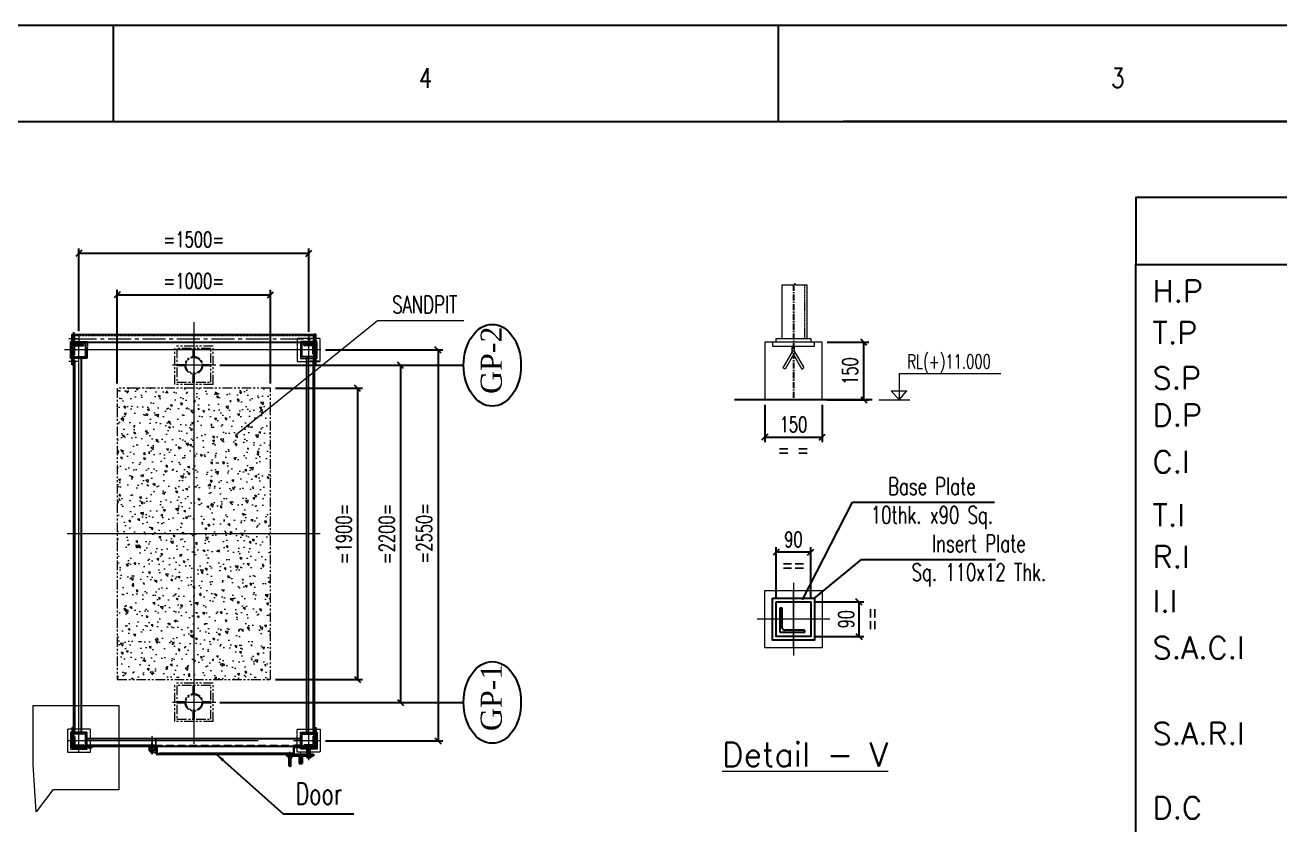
# Model space of a CAD drawing. Header units: millimetres. Extents: x -243837 to -5443, y 40 to 285140.
# Drawn here: x -74940 to -42190, y 121458 to 142335 of the extents above; entities that cross this region are included whole.
import ezdxf
from ezdxf.enums import TextEntityAlignment as Align

# ---------------------------------------------------------------- set-up
doc = ezdxf.new("R2010")
doc.units = ezdxf.units.MM
for name, pattern in [('CENTER', [50.8, 31.75, -6.35, 6.35, -6.35]), ('CENTER2', [1.125, 0.75, -0.125, 0.125, -0.125]), ('DASHED2', [0.375, 0.25, -0.125]), ('HIDDEN', [0.375, 0.25, -0.125]), ('PHANTOM', [63.5, 31.75, -6.35, 6.35, -6.35, 6.35, -6.35]), ('PHANTOM2', [1.25, 0.625, -0.125, 0.125, -0.125, 0.125, -0.125])]:
    doc.linetypes.add(name, pattern=pattern)
for name, color, linetype, lineweight in [('2', 3, 'Continuous', 20), ('CEN', 1, 'CENTER', 9), ('Conitnuous', 7, 'Continuous', 25), ('DIM', 1, 'Continuous', 9), ('HID', 2, 'HIDDEN', 5), ('HIDDEN', 2, 'HIDDEN', 0), ('PHANTAM', 21, 'PHANTOM', 0), ('PHANTOMRRR', 3, 'PHANTOM', 0), ('R-OBJECT', 2, 'Continuous', 20), ('TEXT', 255, 'Continuous', 18)]:
    doc.layers.add(name, color=color, linetype=linetype, lineweight=lineweight)
for name, color, linetype in [('4', 2, 'Continuous'), ('C', 1, 'CENTER'), ('center', 1, 'CENTER2'), ('CENTRE', 1, 'CENTER'), ('NANDAL', 255, 'Continuous'), ('object', 4, 'Continuous')]:
    doc.layers.add(name, color=color, linetype=linetype)
doc.styles.add('KA', font='romans.shx', dxfattribs={"width": 0.7})
doc.styles.add('romans', font='romans.shx', dxfattribs={"width": 0.7})
doc.styles.add('T', font='CALIBRI.TTF', dxfattribs={"width": 0.85})
doc.styles.add('TIMES', font='times.ttf')
doc.dimstyles.new('Copy of DIMN70', dxfattribs={"dimscale": 70, "dimtxt": 2.5, "dimasz": 2.5, "dimexe": 1.25, "dimexo": 1.25, "dimgap": 0.5, "dimtad": 1, "dimdec": 0, "dimzin": 12, "dimdsep": 46, "dimtxsty": 'T', "dimcen": 0, "dimclrd": 2, "dimclre": 2, "dimclrt": 2, "dimadec": 1, "dimazin": 3, "dimtfac": 1, "dimtdec": 0, "dimtofl": 0, "dimtmove": 0, "dimatfit": 3, "dimfxl": 0.18, "dimtolj": 1, "dimtzin": 0, "dimarcsym": 1})
doc.dimstyles.new('Copy of rakesh4', dxfattribs={"dimscale": 160, "dimtxt": 2.5, "dimasz": 1, "dimexe": 0.8, "dimexo": 0.8, "dimgap": 1, "dimtad": 1, "dimdec": 0, "dimlfac": 0.25, "dimzin": 0, "dimdsep": 46, "dimtxsty": 'KA', "dimblk": 'OBLIQUE', "dimcen": 1.5, "dimclrd": 1, "dimclre": 1, "dimclrt": 2, "dimadec": 0, "dimazin": 0, "dimtfac": 1, "dimtdec": 0, "dimtmove": 0, "dimatfit": 2, "dimfxl": 0, "dimtolj": 1, "dimtzin": 0, "dimarcsym": 1})
doc.dimstyles.new('KAT', dxfattribs={"dimscale": 125, "dimtxt": 2.5, "dimasz": 2, "dimexe": 1, "dimexo": 0.06, "dimgap": 0.5, "dimtad": 1, "dimdec": 0, "dimzin": 0, "dimdsep": 46, "dimtxsty": 'KA', "dimcen": 1.5, "dimclrd": 1, "dimclre": 1, "dimclrt": 4, "dimadec": 0, "dimazin": 0, "dimtfac": 1, "dimtdec": 0, "dimtmove": 0, "dimatfit": 2, "dimfxl": 1.5, "dimtolj": 1, "dimtzin": 0, "dimarcsym": 0})
doc.dimstyles.new('rakesh', dxfattribs={"dimscale": 160, "dimtxt": 2.5, "dimasz": 1, "dimexe": 0.8, "dimexo": 0.8, "dimgap": 1, "dimtad": 1, "dimdec": 0, "dimzin": 0, "dimdsep": 46, "dimtxsty": 'KA', "dimblk": 'OBLIQUE', "dimcen": 1.5, "dimclrd": 1, "dimclre": 1, "dimclrt": 2, "dimadec": 0, "dimazin": 0, "dimtfac": 1, "dimtdec": 0, "dimtmove": 0, "dimatfit": 2, "dimfxl": 0, "dimtolj": 1, "dimtzin": 0, "dimlwd": -1, "dimlwe": -1, "dimarcsym": 1})

# ---------------------------------------------------------------- blocks, each defined once
blk = doc.blocks.new('A65')
for p, q in [((13.1, 68.8), (13.1, 3.8)), ((13.1, 68.8), (16.1, 68.8)), ((13.1, 3.8), (78.1, 3.8)), ((19.1, 65.8), (19.1, 19.8)), ((29.1, 9.8), (75.1, 9.8)), ((78.1, 6.8), (78.1, 3.8))]:
    blk.add_line(p, q)
for centre, radius, start, end in [((16.1, 65.8), 3, 0, 90), ((29.1, 19.8), 10, 180, 270), ((75.1, 6.8), 3, 0, 90)]:
    blk.add_arc(centre, radius, start, end)
blk = doc.blocks.new('i-50')
at = {"layer": 'object', "color": 4, "linetype": 'HIDDEN', "lineweight": 15, "ltscale": 0.005}
for p, q in [((408321.2, -58411.5, -1515253.1), (408321.2, -58376.5, -1515253.1)), ((408324.2, -58373.5, -1515253.1), (408327.2, -58373.5, -1515253.1)), ((408327.2, -58373.5, -1515253.1), (408327.2, -58423.5, -1515253.1)), ((408277.2, -58423.5, -1515253.1), (408277.2, -58420.5, -1515253.1)), ((408327.2, -58423.5, -1515253.1), (408277.2, -58423.5, -1515253.1)), ((408280.2, -58417.5, -1515253.1), (408315.2, -58417.5, -1515253.1))]:
    blk.add_line(p, q, dxfattribs=at)
for centre, radius, start, end in [((408324.2, -58376.5, -1515253.1), 3, 90, 180), ((408280.2, -58420.5, -1515253.1), 3, 90, 180), ((408315.2, -58411.5, -1515253.1), 6, 270, 0)]:
    blk.add_arc(centre, radius, start, end, dxfattribs=at)
blk = doc.blocks.new('A$C7C945F03')
at = {"layer": 'HIDDEN', "linetype": 'DASHED2', "lineweight": 9, "ltscale": 50}
for p, q in [((-33.2, 5.6), (-83.2, 5.6)), ((-83.2, 2.6), (-83.2, 5.6)), ((-61.2, -0.4), (-61.2, 5.6)), ((-33.2, -44.4), (-33.2, 5.6)), ((-45.2, -0.4), (-80.2, -0.4)), ((-39.2, -41.4), (-39.2, -6.4)), ((-33.2, -22.4), (-39.2, -22.4)), ((-33.2, -44.4), (-36.2, -44.4))]:
    blk.add_line(p, q, dxfattribs=at)
for centre, radius, start, end in [((-80.2, 2.6), 3, 180, 270), ((-45.2, -6.4), 6, 0, 90), ((-36.2, -41.4), 3, 180, 270)]:
    blk.add_arc(centre, radius, start, end, dxfattribs=at)
blk = doc.blocks.new('hfghfhgfghfhg')
at = {"layer": 'DIM'}
h = blk.add_hatch(color=256, dxfattribs=at)
h.dxf.hatch_style = 1
h.paths.add_polyline_path([(-788, -1267.4), (-785, -1264.4), (-785, -1267.4)])
h.paths.add_polyline_path([(-791, -1270.4), (-788, -1267.4), (-785, -1267.4), (-785, -1270.4)])
h = blk.add_hatch(color=256, dxfattribs=at)
h.dxf.hatch_style = 1
h.paths.add_polyline_path([(788, -1267.4), (785, -1264.4), (785, -1267.4)])
h.paths.add_polyline_path([(791, -1270.4), (788, -1267.4), (785, -1267.4), (785, -1270.4)])
h = blk.add_hatch(color=256, dxfattribs=at)
h.dxf.hatch_style = 1
h.paths.add_polyline_path([(-662, -1393.4), (-659, -1390.4), (-662, -1390.4)])
h.paths.add_polyline_path([(-665, -1396.4), (-662, -1393.4), (-662, -1390.4), (-665, -1390.4)])
h = blk.add_hatch(color=256, dxfattribs=at)
h.dxf.hatch_style = 1
h.paths.add_polyline_path([(662, -1393.4), (659, -1390.4), (662, -1390.4)])
h.paths.add_polyline_path([(665, -1396.4), (662, -1393.4), (662, -1390.4), (665, -1390.4)])
at = {"layer": 'PHANTAM', "linetype": 'PHANTOM2', "lineweight": 5, "ltscale": 100}
h = blk.add_hatch(dxfattribs=at)
h.set_pattern_fill('AR-CONC', color=256, scale=20, angle=90)
h.set_pattern_definition([(140, (516263.91, -34372.33), (12.550427, 143.452037), [15, -165]), (85, (516263.91, -34372.33), (-150.438427, -27.750267), [12, -132]), (190.451444, (516264.96, -34360.38), (-137.888, 115.70177), [12.74804, -140.228422]), (136.1842, (516223.91, -34372.33), (33.103856, 213.448266), [22.5, -247.5]), (186.635635, (516226.67, -34354.55), (-194.82372, 186.93239), [19.12207, -210.34275]), (81.184164, (516223.91, -34372.33), (-194.82372, 186.93239), [18, -198]), (111, (516233.91, -34352.33), (80.523778, 119.38141), [15, -165]), (56, (516233.91, -34352.33), (-145.03001, 48.663066), [12, -132]), (161.451445, (516240.62, -34342.38), (-64.50623, 168.044475), [12.74804, -140.228422]), (127.5, (516263.913, -34372.333), (-66.578771, 2.431971), [0, -130.4, 0, -134, 0, -132.5]), (97.5, (516263.91, -34372.33), (-78.882342, 52.613907), [0, -76.4, 0, -127.4, 0, -50.5]), (57.5, (516263.913, -34416.933), (4.5109743, 106.764487), [0, -50, 0, -156, 0, -207]), (47.5, (516263.91, -34436.93), (-20.020996, 116.637234), [0, -65, 0, -103.6, 0, -147])])
h.paths.add_polyline_path([(500, 944.6), (500, -955.4), (-500, -955.4), (-500, 944.6)])
at = {"color": 150, "linetype": 'HIDDEN', "lineweight": 15, "ltscale": 200}
for p, q in [((779, 1148.6, 6.5), (779, -1262.4, -5.9)), ((-779, 1101.6, 6.5), (-779, -1262.4, -5.9)), ((-705, -1384.4, -5.9), (658, -1384.4, -5.9))]:
    blk.add_line(p, q, dxfattribs=at)
at = {"color": 2, "linetype": 'PHANTOM2', "lineweight": 9, "ltscale": 0.1}
for p, q in [((-776, 1128.6, 6.5), (-779, 1128.6, 6.5)), ((776, 1128.6, 6.5), (779, 1128.6, 6.5)), ((-776, -1289.4, -5.9), (-779, -1289.4, -5.9)), ((776, -1289.4, -5.9), (779, -1289.4, -5.9))]:
    blk.add_line(p, q, dxfattribs=at)
at = {"color": 3, "lineweight": 15}
for p, q in [((-735, -1309.4, -5.9), (-785, -1309.4, -5.9)), ((735, -1309.4, -5.9), (785, -1309.4, -5.9)), ((-705, -1340.4, -5.9), (-705, -1390.4, -5.9)), ((-290.5, -1415.4, -5.9), (-290.5, -1390.4, -5.9)), ((-255.5, -1415.4, -5.9), (-255.5, -1390.4, -5.9)), ((-245, -1390.4, -5.9), (-245, -1443.4, -5.9)), ((655, -1390.4, -5.9), (655, -1443.4, -5.9)), ((705, -1340.4, -5.9), (705, -1390.4, -5.9)), ((-273, -1397.9, -5.9), (-245, -1397.9, -5.9)), ((-273, -1432.9, -5.9), (-245, -1432.9, -5.9))]:
    blk.add_line(p, q, dxfattribs=at)
at = {"color": 150, "linetype": 'HIDDEN', "lineweight": 15, "ltscale": 0.05}
for p, q in [((-795, -1346.4, -5.9), (-785, -1346.4, -5.9)), ((-795, -1364.4, -5.9), (-785, -1364.4, -5.9)), ((795, -1346.4, -5.9), (785, -1346.4, -5.9)), ((795, -1364.4, -5.9), (785, -1364.4, -5.9))]:
    blk.add_line(p, q, dxfattribs=at)
at = {"color": 150, "linetype": 'HIDDEN', "lineweight": 15, "ltscale": 0.005}
for p, q in [((-759, -1390.4, -5.9), (-759, -1384.4, -5.9)), ((-759, -1390.4, -5.9), (-759, -1400.4, -5.9)), ((-741, -1390.4, -5.9), (-741, -1384.4, -5.9)), ((-741, -1390.4, -5.9), (-741, -1400.4, -5.9)), ((741, -1390.4, -5.9), (741, -1384.4, -5.9)), ((741, -1390.4, -5.9), (741, -1400.4, -5.9)), ((759, -1390.4, -5.9), (759, -1384.4, -5.9)), ((759, -1390.4, -5.9), (759, -1400.4, -5.9)), ((689.5, -1443.4, -5.9), (689.5, -1453.4, -5.9)), ((704.5, -1443.4, -5.9), (704.5, -1453.4, -5.9))]:
    blk.add_line(p, q, dxfattribs=at)
at = {"linetype": 'Continuous', "ltscale": 4}
for p, q in [((740, -1455.4, -5.9), (740, -1390.4, -5.9)), ((760, -1455.4, -5.9), (760, -1390.4, -5.9)), ((605, -1443.4, -5.9), (605, -1453.4, -5.9)), ((605, -1443.4, -5.9), (780, -1443.4, -5.9)), ((605, -1453.4, -5.9), (780, -1453.4, -5.9)), ((614.5, -1455.4, -5.9), (614.5, -1465.4, -5.9)), ((614.5, -1455.4, -5.9), (639.5, -1455.4, -5.9)), ((614.5, -1465.4, -5.9), (639.5, -1465.4, -5.9)), ((617, -1443.4, -5.9), (617, -1455.4, -5.9)), ((622, -1518.4, -5.9), (622, -1443.4, -5.9)), ((632, -1518.4, -5.9), (632, -1443.4, -5.9)), ((637, -1443.4, -5.9), (637, -1455.4, -5.9)), ((639.5, -1455.4, -5.9), (639.5, -1465.4, -5.9)), ((687, -1453.4, -5.9), (687, -1503.4, -5.9)), ((707, -1453.4, -5.9), (707, -1503.4, -5.9)), ((737.5, -1455.4, -5.9), (737.5, -1465.4, -5.9)), ((737.5, -1455.4, -5.9), (762.5, -1455.4, -5.9)), ((737.5, -1465.4, -5.9), (762.5, -1465.4, -5.9)), ((762.5, -1455.4, -5.9), (762.5, -1465.4, -5.9)), ((780, -1443.4, -5.9), (780, -1453.4, -5.9)), ((687, -1503.4, -5.9), (707, -1503.4, -5.9))]:
    blk.add_line(p, q, dxfattribs=at)
at = {"color": 140, "linetype": 'PHANTOM2', "lineweight": 5, "ltscale": 0.03, "elevation": -5.9}
for points in [[(-804.9, 1249.6), (-694.9, 1249.6), (-695.1, 1139.6), (-805, 1139.6)], [(804.9, 1249.6), (694.9, 1249.6), (695.1, 1139.6), (805, 1139.6)], [(-805, -1410.4), (-695, -1410.4), (-695, -1300.4), (-805, -1300.4)], [(805, -1410.4), (695, -1410.4), (695, -1300.4), (805, -1300.4)]]:
    blk.add_lwpolyline(points, close=True, dxfattribs=at)
at = {"color": 91, "elevation": -5.9}
for points in [[(-795, 1098.6), (-795, 1295.6), (-785, 1295.6), (-785, 1098.6)], [(795, 1098.6), (795, 1295.6), (785, 1295.6), (785, 1098.6)]]:
    blk.add_lwpolyline(points, close=True, dxfattribs=at)
at = {"color": 6, "linetype": 'PHANTOM2', "lineweight": 5, "ltscale": 0.03, "elevation": -5.9}
for points in [[(824.9, 1119.6), (824.9, 1269.6), (674.9, 1269.6), (674.9, 1119.6)], [(-675, -1430.4), (-675, -1280.4), (-825, -1280.4), (-825, -1430.4)], [(675, -1430.4), (675, -1280.4), (825, -1280.4), (825, -1430.4)]]:
    blk.add_lwpolyline(points, close=True, dxfattribs=at)
at = {"color": 150, "linetype": 'HIDDEN', "lineweight": 15, "ltscale": 0.01}
for points, elevation in [([(-785, 19.6), (-785, 69.6), (-779, 69.6), (-779, 19.6)], 29.1), ([(779, 19.6), (779, 69.6), (785, 69.6), (785, 19.6)], -5.9), ([(230, -1443.4), (180, -1443.4), (180, -1437.4), (230, -1437.4)], -5.9)]:
    blk.add_lwpolyline(points, close=True, dxfattribs=dict(at, elevation=elevation))
at = {"color": 3, "elevation": -5.9}
for points in [[(-785, -1380.4), (-785, -1270.4), (-795, -1270.4), (-795, -1380.4)], [(785, -1380.4), (785, -1270.4), (795, -1270.4), (795, -1380.4)], [(-775, -1400.4), (-665, -1400.4), (-665, -1390.4), (-775, -1390.4)], [(775, -1400.4), (665, -1400.4), (665, -1390.4), (775, -1390.4)]]:
    blk.add_lwpolyline(points, close=True, dxfattribs=at)
at = {"color": 3, "lineweight": 15}
for radius in [10, 7.5]:
    blk.add_circle((-273, -1415.4, -1515259), radius, dxfattribs=at)
at = {"linetype": 'Continuous', "ltscale": 4}
blk.add_circle((627, -1518.4, -1515644.5), 5, dxfattribs=at)
at = {"color": 3, "lineweight": 15}
blk.add_arc((-273, -1415.4, -1515259), 17.5, 90, 0, dxfattribs=at)
at = {"layer": 'CEN', "color": 1, "ltscale": 300}
for p, q in [((0, 1375.6, 5.9), (0, -1375.6, -5.9)), ((-750, -1430.4, -5.9), (-750, 1253.5, 6.5)), ((750, -1482.9, -5.9), (750, 1280.4, 6.5)), ((827.7, 1194.6, 6.5), (-845, 1194.6, -10.5)), ((825, -5.4, 29.1), (-826.9, -5.4, 29.1)), ((419.4, -1355.4, -5.9), (-825, -1355.4, -5.9))]:
    blk.add_line(p, q, dxfattribs=at)
at = {"layer": 'center', "color": 1, "lineweight": 5, "ltscale": 0.2}
for p, q in [((-814.7, 1268.6, 6.5), (-756.1, 1268.6, 6.5)), ((814.7, 1268.6, 6.5), (756.1, 1268.6, 6.5)), ((-814.7, 1120.6, 6.5), (-756.1, 1120.6, 6.5)), ((142.4, 1094.6, -5.9), (-142.4, 1094.6, -5.9)), ((814.7, 1120.6, 6.5), (756.1, 1120.6, 6.5)), ((142.4, -1105.4, -5.9), (-142.4, -1105.4, -5.9)), ((825, -1355.4, -5.9), (650, -1355.4, -5.9)), ((627, -1523.4, -5.9), (627, -1427.4, -5.9)), ((697, -1427.9, -5.9), (697, -1503.4, -5.9)), ((632, -1518.4, -5.9), (622, -1518.4, -5.9))]:
    blk.add_line(p, q, dxfattribs=at)
at = {"layer": 'center', "color": 1, "lineweight": 5, "ltscale": 200}
blk.add_line((-785, 1267.6, -5.9), (785, 1267.6, -5.9), dxfattribs=at)
at = {"layer": 'center', "color": 22, "lineweight": 5, "ltscale": 200}
for p, q in [((-750, 1286.4, 6.5), (-750, 1242.2, 6.5)), ((-750, 1202.9, 6.5), (-750, 1247, 6.5)), ((750, 1286.4, 6.5), (750, 1242.2, 6.5)), ((750, 1202.9, 6.5), (750, 1247, 6.5))]:
    blk.add_line(p, q, dxfattribs=at)
at = {"layer": 'center', "color": 23, "lineweight": 5, "ltscale": 0.1}
for p, q in [((-800.5, -1355.4, -5.9), (-777.6, -1355.4, -5.9)), ((-750, -1384.8, -5.9), (-750, -1407.8, -5.9)), ((750, -1384.8, -5.9), (750, -1407.8, -5.9)), ((800.5, -1355.4, -5.9), (777.6, -1355.4, -5.9))]:
    blk.add_line(p, q, dxfattribs=at)
at = {"layer": 'center'}
for p, q in [((-273, -1443.5, -5.9), (-273, -1324.1, -5.9)), ((-295, -1415.4, -5.9), (-248.8, -1415.4, -5.9))]:
    blk.add_line(p, q, dxfattribs=at)
at = {"layer": 'HIDDEN', "linetype": 'HIDDEN', "lineweight": 15, "ltscale": 0.05}
for p, q in [((-795, 1277.6, 6.5), (-779, 1277.6, 6.5)), ((-795, 1259.6, 6.5), (-779, 1259.6, 6.5)), ((795, 1277.6, 6.5), (779, 1277.6, 6.5)), ((795, 1259.6, 6.5), (779, 1259.6, 6.5)), ((-795, 1129.6, 6.5), (-779, 1129.6, 6.5)), ((-795, 1111.6, 6.5), (-779, 1111.6, 6.5)), ((795, 1129.6, 6.5), (779, 1129.6, 6.5)), ((795, 1111.6, 6.5), (779, 1111.6, 6.5))]:
    blk.add_line(p, q, dxfattribs=at)
at = {"layer": 'HIDDEN', "linetype": 'DASHED2', "lineweight": 9, "ltscale": 50}
blk.add_line((-785, 1289.6, -5.9), (785, 1289.6, -5.9), dxfattribs=at)
at = {"layer": 'HIDDEN', "color": 2, "linetype": 'HIDDEN', "lineweight": 9, "ltscale": 0.5}
for p, q in [((-776, 1128.6, 6.5), (-776, -1289.4, -5.9)), ((776, 1128.6, 6.5), (776, -1289.4, -5.9)), ((-705, -1381.4, -5.9), (-265, -1381.4, -5.9)), ((-265, -1381.4, -5.9), (-265, -1384.4, -5.9)), ((-225, -1434.4, -5.9), (635, -1434.4, -5.9)), ((-225, -1437.4, -5.9), (-225, -1434.4, -5.9)), ((635, -1434.4, -5.9), (635, -1437.4, -5.9))]:
    blk.add_line(p, q, dxfattribs=at)
at = {"layer": 'HIDDEN', "color": 252, "ltscale": 4}
for p, q in [((619.5, -1437.4, -5.9), (619.5, -1443.4, -5.9)), ((634.5, -1437.4, -5.9), (634.5, -1443.4, -5.9))]:
    blk.add_line(p, q, dxfattribs=at)
at = {"layer": 'object'}
for p, q in [((-785, 1311.6, -5.9), (-785, 1261.6, -5.9)), ((-785, 1295.6, -5.9), (785, 1295.6, -5.9)), ((-785, 1245.6, -5.9), (785, 1245.6, -5.9)), ((-785, 1148.6, 6.5), (-785, -1309.4, -5.9)), ((-735, 1148.6, 6.5), (-735, -1309.4, -5.9)), ((735, 1148.6, 6.5), (735, -1309.4, -5.9)), ((785, 1148.6, 6.5), (785, -1309.4, -5.9)), ((-705, -1340.4, -5.9), (705, -1340.4, -5.9)), ((-705, -1390.4, -5.9), (705, -1390.4, -5.9)), ((-245, -1443.4, -5.9), (655, -1443.4, -5.9))]:
    blk.add_line(p, q, dxfattribs=at)
at = {"layer": 'object', "color": 4, "lineweight": 15}
blk.add_line((-245, -1393.4, -5.9), (655, -1393.4, -5.9), dxfattribs=at)
at = {"layer": 'object', "color": 4, "linetype": 'HIDDEN', "lineweight": 15, "ltscale": 200}
blk.add_line((-198, -1437.4, -5.9), (608, -1437.4, -5.9), dxfattribs=at)
at = {"layer": 'object', "elevation": -5.9}
for points in [[(-794.9, 1239.6), (-794.9, 1149.6), (-704.9, 1149.6), (-704.9, 1239.6)], [(794.9, 1239.6), (794.9, 1149.6), (704.9, 1149.6), (704.9, 1239.6)], [(-795, -1310.4), (-795, -1400.4), (-705, -1400.4), (-705, -1310.4)], [(795, -1310.4), (795, -1400.4), (705, -1400.4), (705, -1310.4)]]:
    blk.add_lwpolyline(points, close=True, dxfattribs=at)
at = {"layer": 'PHANTAM', "linetype": 'PHANTOM2', "lineweight": 5, "ltscale": 100}
for p, q in [((-125, 969.6, 11.1), (-125, 1219.6, 11.1)), ((125, 1219.6, 11.1), (-125, 1219.6, 11.1)), ((-4, 1151.6, 11.1), (-4, 1204.6, 11.1)), ((4, 1176.8, 11.1), (-4, 1176.8, 11.1)), ((4, 1151.6, 11.1), (4, 1204.6, 11.1)), ((125, 969.6, 11.1), (125, 1219.6, 11.1)), ((-57, 1098.6, 11.1), (-110, 1098.6, 11.1)), ((-57, 1090.6, 11.1), (-110, 1090.6, 11.1)), ((-82, 1098.6, 11.1), (-82, 1090.6, 11.1)), ((110, 1098.6, 11.1), (57, 1098.6, 11.1)), ((110, 1090.6, 11.1), (57, 1090.6, 11.1)), ((82, 1098.6, 11.1), (82, 1090.6, 11.1)), ((-4, 984.6, 11.1), (-4, 1037.6, 11.1)), ((4, 1012.5, 11.1), (-4, 1012.5, 11.1)), ((4, 984.6, 11.1), (4, 1037.6, 11.1)), ((125, 969.6, 11.1), (-125, 969.6, 11.1)), ((-125, -1230.4, -5.9), (-125, -980.4, -5.9)), ((125, -980.4, -5.9), (-125, -980.4, -5.9)), ((125, -1230.4, -5.9), (125, -980.4, -5.9)), ((-4, -1048.4, -5.9), (-4, -995.4, -5.9)), ((4, -1023.2, -5.9), (-4, -1023.2, -5.9)), ((4, -1048.4, -5.9), (4, -995.4, -5.9)), ((-57, -1101.4, -5.9), (-110, -1101.4, -5.9)), ((-57, -1109.4, -5.9), (-110, -1109.4, -5.9)), ((-82, -1101.4, -5.9), (-82, -1109.4, -5.9)), ((110, -1101.5, -5.9), (57, -1101.5, -5.9)), ((110, -1109.5, -5.9), (57, -1109.5, -5.9)), ((82, -1101.5, -5.9), (82, -1109.5, -5.9)), ((-4, -1215.4, -5.9), (-4, -1162.4, -5.9)), ((4, -1215.4, -5.9), (4, -1162.4, -5.9)), ((125, -1230.4, -5.9), (-125, -1230.4, -5.9))]:
    blk.add_line(p, q, dxfattribs=at)
for points, elevation in [([(110, 984.6), (110, 1204.6), (-110, 1204.6), (-110, 984.6)], 11.1), ([(-500, 944.6), (-500, -955.4), (500, -955.4), (500, 944.6)], -5.9), ([(110, -1215.4), (110, -995.4), (-110, -995.4), (-110, -1215.4)], -5.9)]:
    blk.add_lwpolyline(points, close=True, dxfattribs=dict(at, elevation=elevation))
for centre, radius in [((0, 1094.6, 11.1), 57.2), ((0, 1094.6, 11.1), 51.8), ((0, -1105.4, -5.9), 57.2), ((0, -1105.4, -5.9), 51.8)]:
    blk.add_circle(centre, radius, dxfattribs=at)
at = {"xscale": -1, "rotation": 180}
blk.add_blockref('A65', (-798.1, 1233.4, 6.5), dxfattribs=at)
at = {"rotation": 179.9999999999999}
blk.add_blockref('A65', (798.1, 1233.4, 6.5), dxfattribs=at)
at = {"lineweight": 5, "rotation": 270}
for p in [(57638.5, 407017.8, 1515247.2), (58178.5, 406883.8, 1515247.2)]:
    blk.add_blockref('i-50', p, dxfattribs=at)
at = {"lineweight": 5, "xscale": -1, "rotation": 90}
for p in [(-57638.5, 407017.8, 1515247.2), (-58668.5, 406936.8, 1515247.2), (-57718.5, 406936.8, 1515247.2), (-57768.5, 406883.8, 1515247.2)]:
    blk.add_blockref('i-50', p, dxfattribs=at)
at = {"color": 3}
blk.add_blockref('A65', (-798.1, -1394.1, -5.9), dxfattribs=at)
at = {"color": 3, "xscale": -1}
blk.add_blockref('A65', (798.1, -1394.1, -5.9), dxfattribs=at)
at = {"layer": 'HIDDEN', "linetype": 'DASHED2', "lineweight": 9, "ltscale": 50, "rotation": 90}
blk.add_blockref('A$C7C945F03', (-779.4, 1328.9, -5.9), dxfattribs=at)
at = {"layer": 'HIDDEN', "linetype": 'DASHED2', "lineweight": 9, "ltscale": 50, "xscale": -1, "rotation": 270}
blk.add_blockref('A$C7C945F03', (779.4, 1328.9, -5.9), dxfattribs=at)
blk = doc.blocks.new('_Oblique')
at = {"color": 0, "linetype": 'ByBlock', "lineweight": -2}
blk.add_line((-0.5, -0.5), (0.5, 0.5), dxfattribs=at)
blk = doc.blocks.new('*D155')
at = {"layer": 'DEFPOINTS', "color": 0, "transparency": 16777216}
for p in [(-69966, 133455, -140), (-69966, 124655, -140), (-65142, 124655)]:
    blk.add_point(p, dxfattribs=at)
at = {"layer": 'DIM', "color": 1, "lineweight": -2, "transparency": 16777216}
for p, q in [((-69838, 133455), (-65014, 133455)), ((-65142, 133455), (-65142, 124655)), ((-69838, 124655), (-65014, 124655))]:
    blk.add_line(p, q, dxfattribs=at)
at = {"layer": 'DIM', "color": 1, "lineweight": -2, "transparency": 16777216, "xscale": 160, "yscale": 160, "zscale": 160}
for p, rotation in [((-65142, 133455), 90), ((-65142, 124655), 270)]:
    blk.add_blockref('_Oblique', p, dxfattribs=dict(at, rotation=rotation))
at = {"layer": 'DIM', "color": 2, "transparency": 16777216, "insert": (-65502, 129055), "char_height": 400, "attachment_point": 5, "rotation": 90, "style": 'KA'}
blk.add_mtext('\\A1;=2200=', dxfattribs=at)
blk = doc.blocks.new('*D156')
at = {"layer": 'DEFPOINTS', "color": 0, "transparency": 16777216}
for p in [(-67225, 133855), (-67225, 123655, -140), (-64163, 123655)]:
    blk.add_point(p, dxfattribs=at)
at = {"layer": 'DIM', "color": 1, "lineweight": -2, "transparency": 16777216}
for p, q in [((-67097, 133855), (-64035, 133855)), ((-64163, 133855), (-64163, 123655)), ((-67097, 123655), (-64035, 123655))]:
    blk.add_line(p, q, dxfattribs=at)
at = {"layer": 'DIM', "color": 1, "lineweight": -2, "transparency": 16777216, "xscale": 160, "yscale": 160, "zscale": 160}
for p, rotation in [((-64163, 133855), 90), ((-64163, 123655), 270)]:
    blk.add_blockref('_Oblique', p, dxfattribs=dict(at, rotation=rotation))
at = {"layer": 'DIM', "color": 2, "transparency": 16777216, "insert": (-64523, 129071), "char_height": 400, "attachment_point": 5, "rotation": 90, "style": 'KA'}
blk.add_mtext('\\A1;=2550=', dxfattribs=at)
blk = doc.blocks.new('*D157')
at = {"layer": 'DEFPOINTS', "color": 0, "transparency": 16777216}
for p in [(-68536, 132855, -140), (-68536, 125255, -140), (-66264, 125255)]:
    blk.add_point(p, dxfattribs=at)
at = {"layer": 'DIM', "color": 1, "lineweight": -2, "transparency": 16777216}
for p, q in [((-68408, 132855), (-66136, 132855)), ((-66264, 132855), (-66264, 125255)), ((-68408, 125255), (-66136, 125255))]:
    blk.add_line(p, q, dxfattribs=at)
at = {"layer": 'DIM', "color": 1, "lineweight": -2, "transparency": 16777216, "xscale": 160, "yscale": 160, "zscale": 160}
for p, rotation in [((-66264, 132855), 90), ((-66264, 125255), 270)]:
    blk.add_blockref('_Oblique', p, dxfattribs=dict(at, rotation=rotation))
at = {"layer": 'DIM', "color": 2, "transparency": 16777216, "insert": (-66624, 129055), "char_height": 400, "attachment_point": 5, "rotation": 90, "style": 'KA'}
blk.add_mtext('\\A1;=1900=', dxfattribs=at)
blk = doc.blocks.new('*D158')
at = {"layer": 'DEFPOINTS', "color": 0, "transparency": 16777216}
for p in [(-68536, 135296), (-72536, 132855, -140), (-68536, 132855, -140)]:
    blk.add_point(p, dxfattribs=at)
at = {"layer": 'DIM', "color": 1, "lineweight": -2, "transparency": 16777216}
for p, q in [((-72536, 132983), (-72536, 135424)), ((-72536, 135296), (-68536, 135296)), ((-68536, 132983), (-68536, 135424))]:
    blk.add_line(p, q, dxfattribs=at)
at = {"layer": 'DIM', "color": 1, "lineweight": -2, "transparency": 16777216, "xscale": 160, "yscale": 160, "zscale": 160, "rotation": 180}
blk.add_blockref('_Oblique', (-72536, 135296), dxfattribs=at)
at = {"layer": 'DIM', "color": 1, "lineweight": -2, "transparency": 16777216, "xscale": 160, "yscale": 160, "zscale": 160}
blk.add_blockref('_Oblique', (-68536, 135296), dxfattribs=at)
at = {"layer": 'DIM', "color": 2, "transparency": 16777216, "insert": (-70536, 135656), "char_height": 400, "attachment_point": 5, "style": 'KA'}
blk.add_mtext('\\A1;=1000=', dxfattribs=at)
blk = doc.blocks.new('*D159')
at = {"layer": 'DEFPOINTS', "color": 0, "transparency": 16777216}
for p in [(-67536, 136379), (-73536, 134222, -90), (-67536, 134199, -90)]:
    blk.add_point(p, dxfattribs=at)
at = {"layer": 'DIM', "color": 1, "lineweight": -2, "transparency": 16777216}
for p, q in [((-73536, 134350), (-73536, 136507)), ((-73536, 136379), (-67536, 136379)), ((-67536, 134327), (-67536, 136507))]:
    blk.add_line(p, q, dxfattribs=at)
at = {"layer": 'DIM', "color": 1, "lineweight": -2, "transparency": 16777216, "xscale": 160, "yscale": 160, "zscale": 160, "rotation": 180}
blk.add_blockref('_Oblique', (-73536, 136379), dxfattribs=at)
at = {"layer": 'DIM', "color": 1, "lineweight": -2, "transparency": 16777216, "xscale": 160, "yscale": 160, "zscale": 160}
blk.add_blockref('_Oblique', (-67536, 136379), dxfattribs=at)
at = {"layer": 'DIM', "color": 2, "transparency": 16777216, "insert": (-70536, 136739), "char_height": 400, "attachment_point": 5, "style": 'KA'}
blk.add_mtext('\\A1;=1500=', dxfattribs=at)
blk = doc.blocks.new('A$C440D6BC9')
at = {"layer": '2'}
for p, q in [((-140.6, 253.9), (-140.6, 283.3)), ((-140.6, 253.9), (-140.6, 283.3)), ((-127.6, 253.9), (-127.6, 283.3)), ((-127.6, 253.9), (-127.6, 283.3)), ((-140.6, 253.9), (-188.9, 170.3)), ((-134.1, 239.2), (-179.1, 161.3)), ((-134.1, 239.2), (-89.2, 161.3)), ((-127.6, 253.9), (-77.9, 167.8)), ((-179.1, 161.3), (-188.9, 170.3)), ((-89.2, 161.3), (-77.9, 167.8))]:
    blk.add_line(p, q, dxfattribs=at)
blk.add_lwpolyline([(-127.6, 283.3), (-140.6, 283.3)], dxfattribs=at)
blk = doc.blocks.new('*D151')
at = {"layer": 'DEFPOINTS', "color": 0, "transparency": 16777216}
for p in [(-54136, 134055, 0), (-53049, 134055), (-54136, 132555, 0)]:
    blk.add_point(p, dxfattribs=at)
at = {"layer": 'DIM', "color": 1, "lineweight": -2, "transparency": 16777216}
for p, q in [((-54008, 134055), (-52921, 134055)), ((-53049, 132555), (-53049, 134055)), ((-54008, 132555), (-52921, 132555))]:
    blk.add_line(p, q, dxfattribs=at)
at = {"layer": 'DIM', "color": 1, "lineweight": -2, "transparency": 16777216, "xscale": 160, "yscale": 160, "zscale": 160}
for p, rotation in [((-53049, 134055), 90), ((-53049, 132555), 270)]:
    blk.add_blockref('_Oblique', p, dxfattribs=dict(at, rotation=rotation))
at = {"layer": 'DIM', "color": 2, "transparency": 16777216, "insert": (-53409, 133305), "char_height": 400, "attachment_point": 5, "rotation": 90, "style": 'KA'}
blk.add_mtext('\\A1;150', dxfattribs=at)
blk = doc.blocks.new('*D152')
at = {"layer": 'DEFPOINTS', "color": 0, "transparency": 16777216}
for p in [(-55636, 132555), (-54136, 132555), (-54136, 131577)]:
    blk.add_point(p, dxfattribs=at)
at = {"layer": 'DIM', "color": 1, "lineweight": -2, "transparency": 16777216}
for p, q in [((-55636, 132427), (-55636, 131449)), ((-54136, 132427), (-54136, 131449)), ((-55636, 131577), (-54136, 131577))]:
    blk.add_line(p, q, dxfattribs=at)
at = {"layer": 'DIM', "color": 1, "lineweight": -2, "transparency": 16777216, "xscale": 160, "yscale": 160, "zscale": 160, "rotation": 180}
blk.add_blockref('_Oblique', (-55636, 131577), dxfattribs=at)
at = {"layer": 'DIM', "color": 1, "lineweight": -2, "transparency": 16777216, "xscale": 160, "yscale": 160, "zscale": 160}
blk.add_blockref('_Oblique', (-54136, 131577), dxfattribs=at)
at = {"layer": 'DIM', "color": 2, "transparency": 16777216, "insert": (-54886, 131577), "char_height": 400, "attachment_point": 5, "style": 'KA'}
blk.add_mtext('\\A1;150\\P= =', dxfattribs=at)
blk = doc.blocks.new('*D153')
at = {"layer": 'DEFPOINTS', "color": 0, "transparency": 16777216}
for p in [(-54436, 127278, 3459898), (-54436, 126378, 3459898), (-53177, 126378)]:
    blk.add_point(p, dxfattribs=at)
at = {"layer": 'DIM', "color": 1, "lineweight": -2, "transparency": 16777216}
for p, q in [((-54308, 127278), (-53049, 127278)), ((-53177, 127278), (-53177, 126378)), ((-54308, 126378), (-53049, 126378))]:
    blk.add_line(p, q, dxfattribs=at)
at = {"layer": 'DIM', "color": 1, "lineweight": -2, "transparency": 16777216, "xscale": 160, "yscale": 160, "zscale": 160}
for p, rotation in [((-53177, 127278), 90), ((-53177, 126378), 270)]:
    blk.add_blockref('_Oblique', p, dxfattribs=dict(at, rotation=rotation))
at = {"layer": 'DIM', "color": 2, "transparency": 16777216, "insert": (-53177, 126828), "char_height": 400, "attachment_point": 5, "rotation": 90, "style": 'KA'}
blk.add_mtext('\\A1;90\\P==', dxfattribs=at)
blk = doc.blocks.new('*D154')
at = {"layer": 'DEFPOINTS', "color": 0, "transparency": 16777216}
for p in [(-55336, 128578), (-55336, 127278, 3459898), (-54436, 127278, 3459898)]:
    blk.add_point(p, dxfattribs=at)
at = {"layer": 'DIM', "color": 1, "lineweight": -2, "transparency": 16777216}
for p, q in [((-55336, 127406), (-55336, 128706)), ((-54436, 128578), (-55336, 128578)), ((-54436, 127406), (-54436, 128706))]:
    blk.add_line(p, q, dxfattribs=at)
at = {"layer": 'DIM', "color": 1, "lineweight": -2, "transparency": 16777216, "xscale": 160, "yscale": 160, "zscale": 160, "rotation": 180}
blk.add_blockref('_Oblique', (-55336, 128578), dxfattribs=at)
at = {"layer": 'DIM', "color": 1, "lineweight": -2, "transparency": 16777216, "xscale": 160, "yscale": 160, "zscale": 160}
blk.add_blockref('_Oblique', (-54436, 128578), dxfattribs=at)
at = {"layer": 'DIM', "color": 2, "transparency": 16777216, "insert": (-54886, 128578), "char_height": 400, "attachment_point": 5, "style": 'KA'}
blk.add_mtext('\\A1;90\\P==', dxfattribs=at)
blk = doc.blocks.new('A$C71E5680D')
at = {"layer": 'NANDAL', "color": 7, "linetype": 'Continuous'}
for p, q in [((-208.654, 260.48), (-208.654, 255.48)), ((-174.13, 260.48), (-174.13, 255.48))]:
    blk.add_line(p, q, dxfattribs=at)
for points in [[(-481.007, 260.48), (-75.007, 260.48), (-75.007, -22.52), (-481.007, -22.52)], [(-476.007, 255.48), (-80.007, 255.48), (-80.007, -17.52), (-476.007, -17.52)]]:
    blk.add_lwpolyline(points, close=True, dxfattribs=at)
at = {"layer": 'NANDAL', "color": 7, "linetype": 'Continuous', "style": 'romans', "width": 0.8}
for s, p in [('4', (-192.435, 257.74)), ('3', (-156.504, 257.74))]:
    blk.add_text(s, height=1.023, dxfattribs=at).set_placement(p, align=Align.MIDDLE)
blk = doc.blocks.new('TITLE BLOCK NEW')
at = {"layer": 'NANDAL', "lineweight": 0, "ltscale": 2, "xscale": 707.7384074565863, "yscale": 707.7384080466584, "zscale": 707.7384082604353}
blk.add_blockref('A$C71E5680D', (340427, -184352), dxfattribs=at)

msp = doc.modelspace()

# ---------------------------------------------------------------- linework, layer by layer
for p, q in [((-7957.27, 139821.28), (-53588.99, 139821.28)), ((-52830.23, 132554.67, 0), (-56426.2, 132554.67, 0))]:
    msp.add_line(p, q)
at = {"color": 2, "lineweight": 0}
msp.add_line((-52658.84, 132554.67, 0), (-51849.81, 132554.67, 0), dxfattribs=at)
at = {"color": 3, "ltscale": 25}
for p, q in [((-55236.43, 126477.61), (-55236.43, 127127.61)), ((-55236.43, 127127.61), (-55206.43, 127127.61)), ((-55176.43, 126597.61), (-55176.43, 127097.61)), ((-54586.43, 126477.61), (-55236.43, 126477.61)), ((-54616.43, 126537.61), (-55116.43, 126537.61)), ((-54586.43, 126477.61), (-54586.43, 126507.61))]:
    msp.add_line(p, q, dxfattribs=at)
at = {"color": 1}
for points in [[(-45947.93, 136086.52), (-30008.18, 136086.52), (-30008.18, 137836.69), (-45947.93, 137836.69)], [(-30008.18, 136086.52), (-30008.18, 114762.68), (-45947.36, 114762.68), (-45947.93, 136086.52)]]:
    msp.add_lwpolyline(points, close=True, dxfattribs=at)
at = {"color": 3, "ltscale": 25, "elevation": 0}
for points in [[(-55436.43, 127377.61), (-54336.43, 127377.61), (-54336.43, 126277.61), (-55436.43, 126277.61)], [(-55336.43, 127277.61), (-54436.43, 127277.61), (-54436.43, 126377.61), (-55336.43, 126377.61)]]:
    msp.add_lwpolyline(points, close=True, dxfattribs=at)
at = {"color": 3, "ltscale": 25}
for centre, radius, start, end in [((-55206.43, 127097.61), 30, 0, 90), ((-55116.43, 126597.61), 60, 180, 270), ((-54616.43, 126507.61), 30, 0, 90)]:
    msp.add_arc(centre, radius, start, end, dxfattribs=at)
at = {"color": 1}
for centre in [(-62745.55, 133455.41, -1383959.35), (-62745.55, 124655.13, -1383959.35)]:
    msp.add_ellipse(centre, major_axis=(0, -1067.78), ratio=0.70090954, dxfattribs=at)
at = {"layer": '4', "color": 2, "linetype": 'HIDDEN', "lineweight": 5}
msp.add_line((-54596.43, 135558.1, 0), (-54596.43, 134154.66, 0), dxfattribs=at)
at = {"layer": 'C', "lineweight": 0, "ltscale": 150}
for p, q in [((-54886.43, 127777.61), (-54886.43, 125877.61)), ((-54886.43, 126077.61), (-54886.43, 127577.61)), ((-53936.43, 126827.61), (-55836.43, 126827.61))]:
    msp.add_line(p, q, dxfattribs=at)
at = {"layer": 'CENTRE', "ltscale": 5}
msp.add_line((-54886.43, 135558.1, 0), (-54886.43, 132554.66, 0), dxfattribs=at)
at = {"layer": 'Conitnuous', "color": 2}
for p, q in [((-69856.18, 133455.41, -1383959.35), (-63493.97, 133455.41, -1383959.35)), ((-69856.18, 124655.13, -1383959.35), (-63493.97, 124655.13, -1383959.35))]:
    msp.add_line(p, q, dxfattribs=at)
at = {"layer": 'PHANTOMRRR', "linetype": 'Continuous', "ltscale": 0.7}
for p, q in [((-55186.43, 135558.1, 0), (-55186.43, 134154.66, 0)), ((-54536.43, 135558.1, 0), (-54536.43, 134154.66, 0)), ((-54586.43, 132554.66, 0), (-55236.43, 132554.66, 0)), ((-74651.96, 121799.87, -1383959.35), (-74730.09, 123028.53, -1383959.35)), ((-74214.16, 122375.5, -1383959.35), (-74651.96, 121799.87, -1383959.35))]:
    msp.add_line(p, q, dxfattribs=at)
at = {"layer": 'PHANTOMRRR', "linetype": 'Continuous', "ltscale": 4}
msp.add_line((-55636.43, 132554.66, 0), (-54136.43, 132554.67, 0), dxfattribs=at)
at = {"layer": 'PHANTOMRRR', "linetype": 'Continuous', "ltscale": 0.7}
for points, elevation in [([(-55186.43, 135558.1), (-54892.68, 135558.1), (-54877.05, 135515.17), (-54845.8, 135601.03), (-54830.18, 135558.1), (-54536.43, 135558.1)], 0), ([(-74730.09, 123028.53), (-74730.09, 124575.2), (-72494.39, 124575.2), (-72494.39, 122375.5), (-74214.16, 122375.5)], -1383959.35)]:
    msp.add_lwpolyline(points, dxfattribs=dict(at, elevation=elevation))
at = {"layer": 'PHANTOMRRR', "linetype": 'Continuous', "ltscale": 0.7, "elevation": 0}
for points in [[(-54136.43, 134054.67), (-55636.43, 134054.66), (-55636.43, 132554.66), (-54136.43, 132554.67)], [(-55436.43, 133954.66), (-54336.43, 133954.66), (-54336.43, 134054.66), (-55436.43, 134054.66)], [(-55336.43, 134154.66), (-54436.43, 134154.66), (-54436.43, 134054.66), (-55336.43, 134054.66)]]:
    msp.add_lwpolyline(points, close=True, dxfattribs=at)
at = {"layer": 'PHANTOMRRR', "color": 21, "linetype": 'Continuous', "ltscale": 4, "elevation": 0}
msp.add_lwpolyline([(-55636.43, 127577.61), (-54136.43, 127577.61), (-54136.43, 126077.61), (-55636.43, 126077.61)], close=True, dxfattribs=at)
at = {"layer": 'R-OBJECT'}
for p, q in [((-52128.82, 133236.59, 0), (-52128.82, 132554.67, 0)), ((-52128.82, 133236.59, 0), (-49477.36, 133236.59, 0)), ((-52128.82, 132554.67, 0), (-52332.83, 132789.62, 0)), ((-52332.83, 132789.62, 0), (-51924.82, 132789.62, 0)), ((-52128.82, 132554.67, 0), (-51924.82, 132789.62, 0))]:
    msp.add_line(p, q, dxfattribs=at)

# ---------------------------------------------------------------- block references
for name, p, xscale, yscale, zscale in [('TITLE BLOCK NEW', (-209583.78, 142335.33), 0.7104450567211452, 0.7104450567211452, 0.7104450567211452), ('hfghfhgfghfhg', (-70535.65, 129076.95, -1384075.7), 4, 4, 4)]:
    msp.add_blockref(name, p, dxfattribs=dict(xscale=xscale, yscale=yscale, zscale=zscale))
at = {"layer": 'HID', "color": 7, "xscale": -4.899999999906868, "yscale": 4.900000000139698, "zscale": 4.899999998509884}
msp.add_blockref('A$C440D6BC9', (-55543.63, 132566.48, 0), dxfattribs=at)

# ---------------------------------------------------------------- texts
at = {"color": 2, "style": 'TIMES'}
for s, p in [('GP-2', (-62498.11, 132707.12, -1383959.35)), ('GP-1', (-62498.11, 123906.84, -1383959.35))]:
    msp.add_text(s, height=551.25, rotation=90, dxfattribs=at).set_placement(p)
at = {"color": 2, "attachment_point": 5, "style": 'KA'}
for s, insert, char_height in [('\\A1;SANDPIT', (-64507.41, 135040.49, -1383959.35), 450), ('\\A1;Door', (-67271.5, 122272.14, -1383959.35), 562.5)]:
    msp.add_mtext(s, dxfattribs=dict(at, insert=insert, char_height=char_height))
at = {"color": 2, "lineweight": 5, "char_height": 450, "attachment_point": 5, "style": 'KA'}
for s, insert, width in [('\\A1;Base Plate\\P10thk. x90 Sq.', (-51272.9, 129848.75, -3455003.94), 12625.1235), ('\\A1;Insert Plate\\PSq. 110x12 Thk.', (-50046.71, 128354.8, -1223.61), 5859.3193)]:
    msp.add_mtext(s, dxfattribs=dict(at, insert=insert, width=width))
at = {"layer": 'TEXT', "color": 2}
for s, height, style, p in [('H.P', 577.368, 'romans', (-45509.7, 135101.12)), ('T.P', 577.368, 'romans', (-45509.7, 134013.53)), ('S.P', 577.368, 'romans', (-45509.7, 132834.41)), ('D.P', 577.368, 'romans', (-45509.7, 131866.87)), ('C.I', 577.368, 'romans', (-45509.7, 130647.23)), ('T.I', 577.368, 'romans', (-45509.7, 129254.53)), ('R.I', 577.368, 'romans', (-45509.7, 128166.95)), ('I.I', 577.368, 'romans', (-45509.7, 127007.72)), ('S.A.C.I', 577.368, 'romans', (-45509.7, 125794.97)), ('S.A.R.I', 577.368, 'romans', (-45509.7, 123556.54)), ('%%UDetail - V', 624, 'KA', (-56748.54, 122981.32, 1078793404.15)), ('D.C', 577.368, 'romans', (-45509.7, 121615.8))]:
    msp.add_text(s, height=height, dxfattribs=dict(at, style=style)).set_placement(p)
at = {"layer": 'TEXT', "color": 2, "insert": (-50823.42, 133493.21, 0), "char_height": 360, "attachment_point": 5, "style": 'KA'}
msp.add_mtext('\\A1;RL(+)11.000', dxfattribs=at)

# ---------------------------------------------------------------- dimensions: what is measured, and where the dimension line sits
at = {"layer": 'DIM'}
for base, p1, p2, picture, middle in [((-67535.65, 136378.77, -1383959.35), (-73535.65, 134222.44, -1384049.84), (-67535.65, 134198.58, -1384049.84), '*D159', (-70535.65, 136738.77, -1383959.35)), ((-68535.65, 135295.85, -1383959.35), (-72535.65, 132855.27, -1384099.26), (-68535.65, 132855.27, -1384099.26), '*D158', (-70535.65, 135655.85, -1383959.35))]:
    dim = msp.add_linear_dim(base=base, p1=p1, p2=p2, text='=<>=', dimstyle='Copy of rakesh4', dxfattribs=at)
    dim.commit()
    dim.dimension.update_dxf_attribs({"geometry": picture, "text_midpoint": middle})
dim = msp.add_linear_dim(base=(-53048.7, 134054.67, 0), p1=(-54136.43, 132554.67, 0), p2=(-54136.43, 134054.67, 0), angle=90, dimstyle='Copy of rakesh4', override={"dimlfac": 0.1}, dxfattribs=at)
dim.commit()
dim.dimension.update_dxf_attribs({"geometry": '*D151', "text_midpoint": (-53048.7, 133304.67, 0), "dimtype": 160})
dim = msp.add_linear_dim(base=(-64162.58, 123655.41, -1383959.35), p1=(-67224.85, 133855.41, -1383959.35), p2=(-67224.85, 123655.41, -1384099.26), angle=90, text='=<>=', dimstyle='Copy of rakesh4', dxfattribs=at)
dim.commit()
dim.dimension.update_dxf_attribs({"geometry": '*D156', "text_midpoint": (-64162.58, 129071.36, -1383959.35), "dimtype": 160})
for base, p1, p2, picture, middle in [((-65141.62, 124655.4, -1383959.35), (-69966.05, 133455.41, -1384099.26), (-69966.05, 124655.4, -1384099.26), '*D155', (-65501.62, 129055.4, -1383959.35)), ((-66263.94, 125255.27, -1383959.35), (-68535.65, 132855.27, -1384099.26), (-68535.65, 125255.27, -1384099.26), '*D157', (-66623.94, 129055.27, -1383959.35))]:
    dim = msp.add_linear_dim(base=base, p1=p1, p2=p2, angle=90, text='=<>=', dimstyle='Copy of rakesh4', dxfattribs=at)
    dim.commit()
    dim.dimension.update_dxf_attribs({"geometry": picture, "text_midpoint": middle})
for base, p1, p2, text, picture, middle in [((-54136.43, 131577.47, 0), (-55636.43, 132554.67, 0), (-54136.43, 132554.67, 0), '<>\\X= =', '*D152', (-54886.43, 131577.47, 0)), ((-55336.43, 128578.13, -3459898.37), (-54436.43, 127277.61), (-55336.43, 127277.61), '<>\\X==', '*D154', (-54886.43, 128578.13, -3459898.37))]:
    dim = msp.add_linear_dim(base=base, p1=p1, p2=p2, text=text, dimstyle='Copy of rakesh4', override={"dimlfac": 0.1}, dxfattribs=at)
    dim.commit()
    dim.dimension.update_dxf_attribs({"geometry": picture, "text_midpoint": middle, "dimtype": 160})
dim = msp.add_linear_dim(base=(-53177.11, 126377.61, -3459898.37), p1=(-54436.43, 127277.61), p2=(-54436.43, 126377.61), angle=90, text='<>\\X==', dimstyle='Copy of rakesh4', override={"dimlfac": 0.1}, dxfattribs=at)
dim.commit()
dim.dimension.update_dxf_attribs({"geometry": '*D153', "text_midpoint": (-53177.11, 126827.61, -3459898.37), "dimtype": 160})

# ---------------------------------------------------------------- leaders
at = {"color": 0, "lineweight": 0}
for points in [[(-54653.67, 127334.33, -3459898.37), (-53340.9, 129885.77, -3459898.37), (-49639.98, 129885.77, -3459898.37)], [(-54336.43, 127377.61, -6118.04), (-53108.5, 128388.78, -6118.04), (-49610.48, 128388.78, -6118.04)]]:
    msp.add_leader(points, dimstyle='Copy of DIMN70', override={"dimlfac": 0.25}, dxfattribs=at)
msp.add_leader([(-69959.51, 123313.4, -1383959.35), (-68203.89, 121748.68, -1383959.35), (-66358.66, 121748.68, -1383959.35)], dimstyle='KAT', override={"dimexo": 1, "dimlfac": 0.25, "dimfxl": 0.18, "dimarcsym": 1})
at = {"layer": 'R-OBJECT', "ltscale": 10}
msp.add_leader([(-69438.41, 131637.15, -1383959.35), (-65740.26, 134621.72, -1383959.35), (-63487.6, 134621.72, -1383959.35)], dimstyle='rakesh', override={"dimexe": 1.2, "dimgap": 1, "dimtad": 0, "dimldrblk": 'DotSmall', "dimfxl": 0.18}, dxfattribs=at)

doc.saveas('drawing.dxf')
